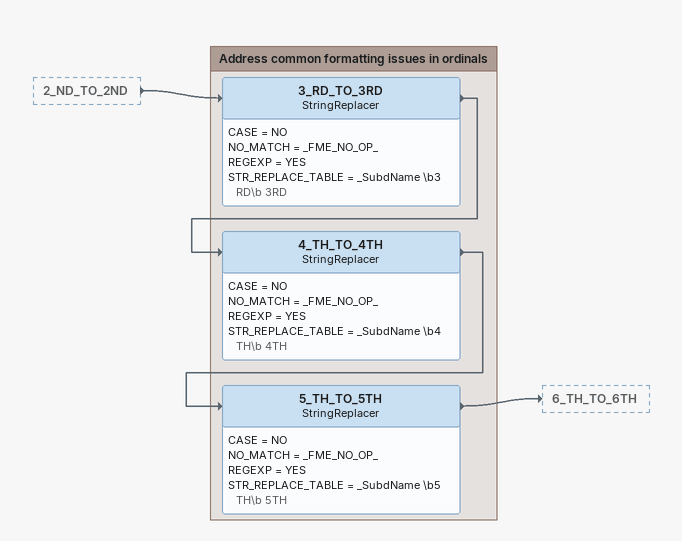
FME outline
2_ND_TO_2ND [outside]
    -> 3_RD_TO_3RD

Bookmark: Address common formatting issues in ordinals
3_RD_TO_3RD: StringReplacer
    CASE = NO
    NO_MATCH = _FME_NO_OP_
    REGEXP = YES
    STR_REPLACE_TABLE = _SubdName \b3 RD\b 3RD
    -> 4_TH_TO_4TH
4_TH_TO_4TH: StringReplacer
    CASE = NO
    NO_MATCH = _FME_NO_OP_
    REGEXP = YES
    STR_REPLACE_TABLE = _SubdName \b4 TH\b 4TH
    -> 5_TH_TO_5TH
5_TH_TO_5TH: StringReplacer
    CASE = NO
    NO_MATCH = _FME_NO_OP_
    REGEXP = YES
    STR_REPLACE_TABLE = _SubdName \b5 TH\b 5TH
    -> 6_TH_TO_6TH
